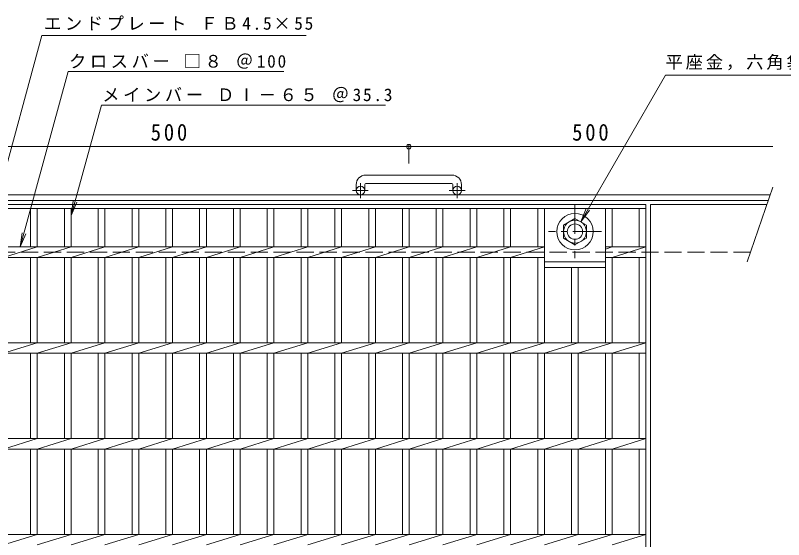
# Model space of a CAD drawing. Units: millimetres, scale not verified. Extents: x -930 to 1034, y -821 to 820.
# Drawn here: x -522 to 280, y 273 to 820 of the extents above; entities that cross this region are included whole.
import ezdxf

# ---------------------------------------------------------------- set-up
doc = ezdxf.new("R2010")
doc.units = ezdxf.units.MM
doc.header["$LTSCALE"] = 6
doc.header["$PDMODE"] = 32
doc.header["$PDSIZE"] = 4.8
doc.linetypes.add('CHAIN1', pattern=[8, 5, -1, 1, -1])
doc.linetypes.add('DASHED3', pattern=[4, 3, -1])
for name, color, linetype, lineweight in [('0-1_躯体', 2, 'Continuous', 9), ('0-2_仕上', 3, 'Continuous', 9), ('0-4_その他', 7, 'Continuous', 9), ('0-5_寸法', 7, 'Continuous', 9)]:
    doc.layers.add(name, color=color, linetype=linetype, lineweight=lineweight)
doc.styles.add('ＭＳ ゴシック', font='')
doc.styles.get('ＭＳ ゴシック').set_extended_font_data('MS Gothic')

msp = doc.modelspace()

# ---------------------------------------------------------------- linework, layer by layer
at = {"layer": '0-1_躯体'}
for p, q in [((-65.983, 653.352), (-155.984, 653.352)), ((-165.984, 643.352), (-165.984, 637.252)), ((-156.983, 643.352), (-156.983, 637.252)), ((-155.984, 644.351), (-65.983, 644.351)), ((-64.983, 643.352), (-64.983, 637.252)), ((-55.984, 643.352), (-55.984, 637.252)), ((269.057, 640.706), (242.453, 562.668)), ((266.346, 632.752), (-860.984, 632.752)), ((264.3, 626.751), (-860.984, 626.751)), ((50.517, 601.179), (62.517, 608.108)), ((62.517, 608.108), (74.518, 601.179)), ((50.517, 587.324), (50.517, 601.179)), ((74.518, 601.179), (74.518, 587.324)), ((62.517, 580.395), (50.517, 587.324)), ((74.518, 587.324), (62.517, 580.395))]:
    msp.add_line(p, q, dxfattribs=at)
at = {"layer": '0-1_躯体', "linetype": 'CHAIN1'}
for p, q in [((-161.483, 629.144), (-161.483, 644.741)), ((-60.484, 629.144), (-60.484, 644.741)), ((-153.32, 637.252), (-169.728, 637.252)), ((-52.32, 637.252), (-68.728, 637.252)), ((62.517, 621.888), (62.517, 566.615)), ((90.154, 594.252), (34.881, 594.252))]:
    msp.add_line(p, q, dxfattribs=at)
at = {"layer": '0-1_躯体', "linetype": 'DASHED3'}
msp.add_line((245.891, 572.752), (-860.984, 572.752), dxfattribs=at)
at = {"layer": '0-1_躯体'}
for centre, radius in [((-161.483, 637.252), 4.5), ((-60.484, 637.252), 4.5), ((62.517, 594.252), 19), ((62.517, 594.252), 12), ((62.517, 594.252), 8)]:
    msp.add_circle(centre, radius, dxfattribs=at)
for centre, radius, start, end in [((-155.984, 643.352), 10, 90, 180), ((-65.983, 643.352), 10, 0, 90), ((-155.984, 643.352), 1, 90, 180), ((-65.983, 643.352), 1, 0, 90)]:
    msp.add_arc(centre, radius, start, end, dxfattribs=at)
at = {"layer": '0-2_仕上'}
for p, q in [((-858.484, 622.752), (136.517, 622.752)), ((-858.484, 618.252), (136.517, 618.252)), ((-505.888, 618.252), (-505.888, 578.252)), ((-498.889, 618.252), (-498.889, 578.252)), ((-470.589, 618.252), (-470.589, 578.252)), ((-463.589, 618.252), (-463.589, 578.252)), ((-435.29, 618.252), (-435.29, 578.252)), ((-428.29, 618.252), (-428.29, 578.252)), ((-399.991, 618.252), (-399.991, 578.252)), ((-392.991, 618.252), (-392.991, 578.252)), ((-364.692, 618.252), (-364.692, 578.252)), ((-357.692, 618.252), (-357.692, 578.252)), ((-329.393, 618.252), (-329.393, 578.252)), ((-322.393, 618.252), (-322.393, 578.252)), ((-294.094, 618.252), (-294.094, 578.252)), ((-287.094, 618.252), (-287.094, 578.252)), ((-258.794, 618.252), (-258.794, 578.252)), ((-251.794, 618.252), (-251.794, 578.252)), ((-223.495, 618.252), (-223.495, 578.252)), ((-216.495, 618.252), (-216.495, 578.252)), ((-188.196, 618.252), (-188.196, 578.252)), ((-181.196, 618.252), (-181.196, 578.252)), ((-152.897, 618.252), (-152.897, 578.252)), ((-145.897, 618.252), (-145.897, 578.252)), ((-117.598, 618.252), (-117.598, 578.252)), ((-110.598, 618.252), (-110.598, 578.252)), ((-82.299, 618.252), (-82.299, 578.252)), ((-75.299, 618.252), (-75.299, 578.252)), ((-47, 618.252), (-47, 578.252)), ((-40, 618.252), (-40, 578.252)), ((-11.683, 618.252), (-11.683, 578.252)), ((-4.683, 618.252), (-4.683, 578.252)), ((23.617, 618.252), (23.617, 578.252)), ((30.617, 618.252), (30.617, 478.252)), ((94.217, 618.252), (94.217, 478.252)), ((101.217, 618.252), (101.217, 578.252)), ((129.517, 618.252), (129.517, 578.252)), ((136.517, 622.752), (136.517, -77.248)), ((141.517, 622.752), (141.517, -77.248)), ((141.517, 622.752), (262.937, 622.752)), ((-752.982, 578.252), (30.617, 578.252)), ((-534.188, 567.252), (-498.888, 578.252)), ((-498.889, 567.252), (-463.588, 578.252)), ((-463.589, 567.252), (-428.289, 578.252)), ((-428.29, 567.252), (-392.99, 578.252)), ((-392.991, 567.252), (-357.691, 578.252)), ((-357.692, 567.252), (-322.392, 578.252)), ((-322.393, 567.252), (-287.093, 578.252)), ((-287.094, 567.252), (-251.794, 578.252)), ((-251.794, 567.252), (-216.494, 578.252)), ((-216.495, 567.252), (-181.195, 578.252)), ((-181.196, 567.252), (-145.896, 578.252)), ((-145.897, 567.252), (-110.597, 578.252)), ((-110.598, 567.252), (-75.298, 578.252)), ((-75.299, 567.252), (-39.999, 578.252)), ((-39.984, 567.252), (-4.684, 578.252)), ((-4.684, 567.252), (30.617, 578.252)), ((94.217, 576.07), (101.217, 578.252)), ((94.217, 578.252), (136.517, 578.252)), ((101.216, 567.252), (136.516, 578.252)), ((-752.982, 567.252), (30.617, 567.252)), ((-505.888, 567.252), (-505.888, 478.252)), ((-498.889, 567.252), (-498.889, 478.252)), ((-470.589, 567.252), (-470.589, 478.252)), ((-463.589, 567.252), (-463.589, 478.252)), ((-435.29, 567.252), (-435.29, 478.252)), ((-428.29, 567.252), (-428.29, 478.252)), ((-399.991, 567.252), (-399.991, 478.252)), ((-392.991, 567.252), (-392.991, 478.252)), ((-364.692, 567.252), (-364.692, 478.252)), ((-357.692, 567.252), (-357.692, 478.252)), ((-329.393, 567.252), (-329.393, 478.252)), ((-322.393, 567.252), (-322.393, 478.252)), ((-294.094, 567.252), (-294.094, 478.252)), ((-287.094, 567.252), (-287.094, 478.252)), ((-258.794, 567.252), (-258.794, 478.252)), ((-251.794, 567.252), (-251.794, 478.252)), ((-223.495, 567.252), (-223.495, 478.252)), ((-216.495, 567.252), (-216.495, 478.252)), ((-188.196, 567.252), (-188.196, 478.252)), ((-181.196, 567.252), (-181.196, 478.252)), ((-152.897, 567.252), (-152.897, 478.252)), ((-145.897, 567.252), (-145.897, 478.252)), ((-117.598, 567.252), (-117.598, 478.252)), ((-110.598, 567.252), (-110.598, 478.252)), ((-82.299, 567.252), (-82.299, 478.252)), ((-75.299, 567.252), (-75.299, 478.252)), ((-47, 567.252), (-47, 478.252)), ((-40, 567.252), (-40, 478.252)), ((-11.683, 567.252), (-11.683, 478.252)), ((-4.683, 567.252), (-4.683, 478.252)), ((23.617, 567.252), (23.617, 478.252)), ((30.617, 562.752), (94.217, 562.752)), ((94.217, 567.252), (136.517, 567.252)), ((101.217, 567.252), (101.217, 478.252)), ((129.517, 567.252), (129.517, 478.252)), ((30.617, 556.752), (94.217, 556.752)), ((58.916, 556.752), (58.916, 478.252)), ((65.916, 556.752), (65.916, 478.252)), ((-858.484, 478.252), (136.517, 478.252)), ((-534.188, 467.252), (-498.888, 478.252)), ((-498.889, 467.252), (-463.588, 478.252)), ((-463.589, 467.252), (-428.289, 478.252)), ((-428.29, 467.252), (-392.99, 478.252)), ((-392.991, 467.252), (-357.691, 478.252)), ((-357.692, 467.252), (-322.392, 478.252)), ((-322.393, 467.252), (-287.093, 478.252)), ((-287.094, 467.252), (-251.794, 478.252)), ((-251.794, 467.252), (-216.494, 478.252)), ((-216.495, 467.252), (-181.195, 478.252)), ((-181.196, 467.252), (-145.896, 478.252)), ((-145.897, 467.252), (-110.597, 478.252)), ((-110.598, 467.252), (-75.298, 478.252)), ((-75.299, 467.252), (-39.999, 478.252)), ((-39.984, 467.252), (-4.684, 478.252)), ((-4.684, 467.252), (30.617, 478.252)), ((30.617, 467.252), (65.916, 478.252)), ((65.916, 467.252), (101.216, 478.252)), ((101.216, 467.252), (136.516, 478.252)), ((-858.484, 467.252), (136.517, 467.252)), ((-505.888, 467.252), (-505.888, 378.252)), ((-498.889, 467.252), (-498.889, 378.252)), ((-470.589, 467.252), (-470.589, 378.252)), ((-463.589, 467.252), (-463.589, 378.252)), ((-435.29, 467.252), (-435.29, 378.252)), ((-428.29, 467.252), (-428.29, 378.252)), ((-399.991, 467.252), (-399.991, 378.252)), ((-392.991, 467.252), (-392.991, 378.252)), ((-364.692, 467.252), (-364.692, 378.252)), ((-357.692, 467.252), (-357.692, 378.252)), ((-329.393, 467.252), (-329.393, 378.252)), ((-322.393, 467.252), (-322.393, 378.252)), ((-294.094, 467.252), (-294.094, 378.252)), ((-287.094, 467.252), (-287.094, 378.252)), ((-258.794, 467.252), (-258.794, 378.252)), ((-251.794, 467.252), (-251.794, 378.252)), ((-223.495, 467.252), (-223.495, 378.252)), ((-216.495, 467.252), (-216.495, 378.252)), ((-188.196, 467.252), (-188.196, 378.252)), ((-181.196, 467.252), (-181.196, 378.252)), ((-152.897, 467.252), (-152.897, 378.252)), ((-145.897, 467.252), (-145.897, 378.252)), ((-117.598, 467.252), (-117.598, 378.252)), ((-110.598, 467.252), (-110.598, 378.252)), ((-82.299, 467.252), (-82.299, 378.252)), ((-75.299, 467.252), (-75.299, 378.252)), ((-47, 467.252), (-47, 378.252)), ((-40, 467.252), (-40, 378.252)), ((-11.683, 467.252), (-11.683, 378.252)), ((-4.683, 467.252), (-4.683, 378.252)), ((23.617, 467.252), (23.617, 378.252)), ((30.617, 467.252), (30.617, 378.252)), ((58.916, 467.252), (58.916, 378.252)), ((65.916, 467.252), (65.916, 378.252)), ((94.217, 467.252), (94.217, 378.252)), ((101.217, 467.252), (101.217, 378.252)), ((129.517, 467.252), (129.517, 378.252)), ((-858.484, 378.252), (136.517, 378.252)), ((-534.188, 367.252), (-498.888, 378.252)), ((-498.889, 367.252), (-463.588, 378.252)), ((-463.589, 367.252), (-428.289, 378.252)), ((-428.29, 367.252), (-392.99, 378.252)), ((-392.991, 367.252), (-357.691, 378.252)), ((-357.692, 367.252), (-322.392, 378.252)), ((-322.393, 367.252), (-287.093, 378.252)), ((-287.094, 367.252), (-251.794, 378.252)), ((-251.794, 367.252), (-216.494, 378.252)), ((-216.495, 367.252), (-181.195, 378.252)), ((-181.196, 367.252), (-145.896, 378.252)), ((-145.897, 367.252), (-110.597, 378.252)), ((-110.598, 367.252), (-75.298, 378.252)), ((-75.299, 367.252), (-39.999, 378.252)), ((-39.984, 367.252), (-4.684, 378.252)), ((-4.684, 367.252), (30.617, 378.252)), ((30.617, 367.252), (65.916, 378.252)), ((65.916, 367.252), (101.216, 378.252)), ((101.216, 367.252), (136.516, 378.252)), ((-858.484, 367.252), (136.517, 367.252)), ((-505.888, 367.252), (-505.888, 278.252)), ((-498.889, 367.252), (-498.889, 278.252)), ((-470.589, 367.252), (-470.589, 278.252)), ((-463.589, 367.252), (-463.589, 278.252)), ((-435.29, 367.252), (-435.29, 278.252)), ((-428.29, 367.252), (-428.29, 278.252)), ((-399.991, 367.252), (-399.991, 278.252)), ((-392.991, 367.252), (-392.991, 278.252)), ((-364.692, 367.252), (-364.692, 278.252)), ((-357.692, 367.252), (-357.692, 278.252)), ((-329.393, 367.252), (-329.393, 278.252)), ((-322.393, 367.252), (-322.393, 278.252)), ((-294.094, 367.252), (-294.094, 278.252)), ((-287.094, 367.252), (-287.094, 278.252)), ((-258.794, 367.252), (-258.794, 278.252)), ((-251.794, 367.252), (-251.794, 278.252)), ((-223.495, 367.252), (-223.495, 278.252)), ((-216.495, 367.252), (-216.495, 278.252)), ((-188.196, 367.252), (-188.196, 278.252)), ((-181.196, 367.252), (-181.196, 278.252)), ((-152.897, 367.252), (-152.897, 278.252)), ((-145.897, 367.252), (-145.897, 278.252)), ((-117.598, 367.252), (-117.598, 278.252)), ((-110.598, 367.252), (-110.598, 278.252)), ((-82.299, 367.252), (-82.299, 278.252)), ((-75.299, 367.252), (-75.299, 278.252)), ((-47, 367.252), (-47, 278.252)), ((-40, 367.252), (-40, 278.252)), ((-11.683, 367.252), (-11.683, 278.252)), ((-4.683, 367.252), (-4.683, 278.252)), ((23.617, 367.252), (23.617, 278.252)), ((30.617, 367.252), (30.617, 278.252)), ((58.916, 367.252), (58.916, 278.252)), ((65.916, 367.252), (65.916, 278.252)), ((94.217, 367.252), (94.217, 278.252)), ((101.217, 367.252), (101.217, 278.252)), ((129.517, 367.252), (129.517, 278.252)), ((-858.484, 278.252), (136.517, 278.252)), ((-534.188, 267.252), (-498.888, 278.252)), ((-498.889, 267.252), (-463.588, 278.252)), ((-463.589, 267.252), (-428.289, 278.252)), ((-428.29, 267.252), (-392.99, 278.252)), ((-392.991, 267.252), (-357.691, 278.252)), ((-357.692, 267.252), (-322.392, 278.252)), ((-322.393, 267.252), (-287.093, 278.252)), ((-287.094, 267.252), (-251.794, 278.252)), ((-251.794, 267.252), (-216.494, 278.252)), ((-216.495, 267.252), (-181.195, 278.252)), ((-181.196, 267.252), (-145.896, 278.252)), ((-145.897, 267.252), (-110.597, 278.252)), ((-110.598, 267.252), (-75.298, 278.252)), ((-75.299, 267.252), (-39.999, 278.252)), ((-39.984, 267.252), (-4.684, 278.252)), ((-4.684, 267.252), (30.617, 278.252)), ((30.617, 267.252), (65.916, 278.252)), ((65.916, 267.252), (101.216, 278.252)), ((101.216, 267.252), (136.516, 278.252))]:
    msp.add_line(p, q, dxfattribs=at)
at = {"layer": '0-4_その他'}
for p, q in [((-610.983, 682.989), (-110.983, 682.989)), ((-110.983, 684.789), (-110.983, 665.352)), ((-110.983, 682.989), (269.057, 682.989))]:
    msp.add_line(p, q, dxfattribs=at)
msp.add_point((-110.983, 682.989), dxfattribs=at)
at = {"layer": '0-5_寸法'}
for p, q in [((-542.045, 622.752), (-494.166, 799.119)), ((-494.166, 799.119), (-218.22, 799.119)), ((-516.839, 578.252), (-466.681, 761.488)), ((-466.681, 761.488), (-241.356, 761.488)), ((68.517, 604.644), (156.926, 757.773)), ((156.926, 757.773), (386.67, 757.773)), ((-463.589, 611.153), (-431.749, 726.382)), ((-431.749, 726.382), (-135.417, 726.382)), ((-463.589, 611.153), (-461.516, 626.008)), ((-463.589, 611.153), (-457.741, 624.966)), ((68.517, 604.644), (74.258, 618.502)), ((68.517, 604.644), (77.649, 616.544)), ((-516.839, 578.252), (-514.801, 593.113)), ((-516.839, 578.252), (-511.024, 592.079))]:
    msp.add_line(p, q, dxfattribs=at)

# ---------------------------------------------------------------- texts
at = {"layer": '0-4_その他', "color": 2, "char_height": 17.6, "attachment_point": 7, "style": 'ＭＳ ゴシック'}
for insert in [(-380.483, 688.989), (59.537, 688.989)]:
    msp.add_mtext('\\T1.27;\\W0.9;500', dxfattribs=dict(at, insert=insert))
at = {"layer": '0-5_寸法', "char_height": 13.2, "attachment_point": 7, "style": 'ＭＳ ゴシック'}
for s, insert in [('\\T1.21;エンドプレート\\~ＦＢ4.5×55', (-491.859, 804.297)), ('\\T1.21;クロスバー\\~□８\\~＠100', (-465.764, 764.263)), ('\\T1.17;平座金，六角袋Ｕナット', (157.031, 762.726)), ('\\T1.21;メインバー\\~ＤⅠ－６５\\~＠35.3', (-431.038, 729.303))]:
    msp.add_mtext(s, dxfattribs=dict(at, insert=insert))

doc.saveas('drawing.dxf')
